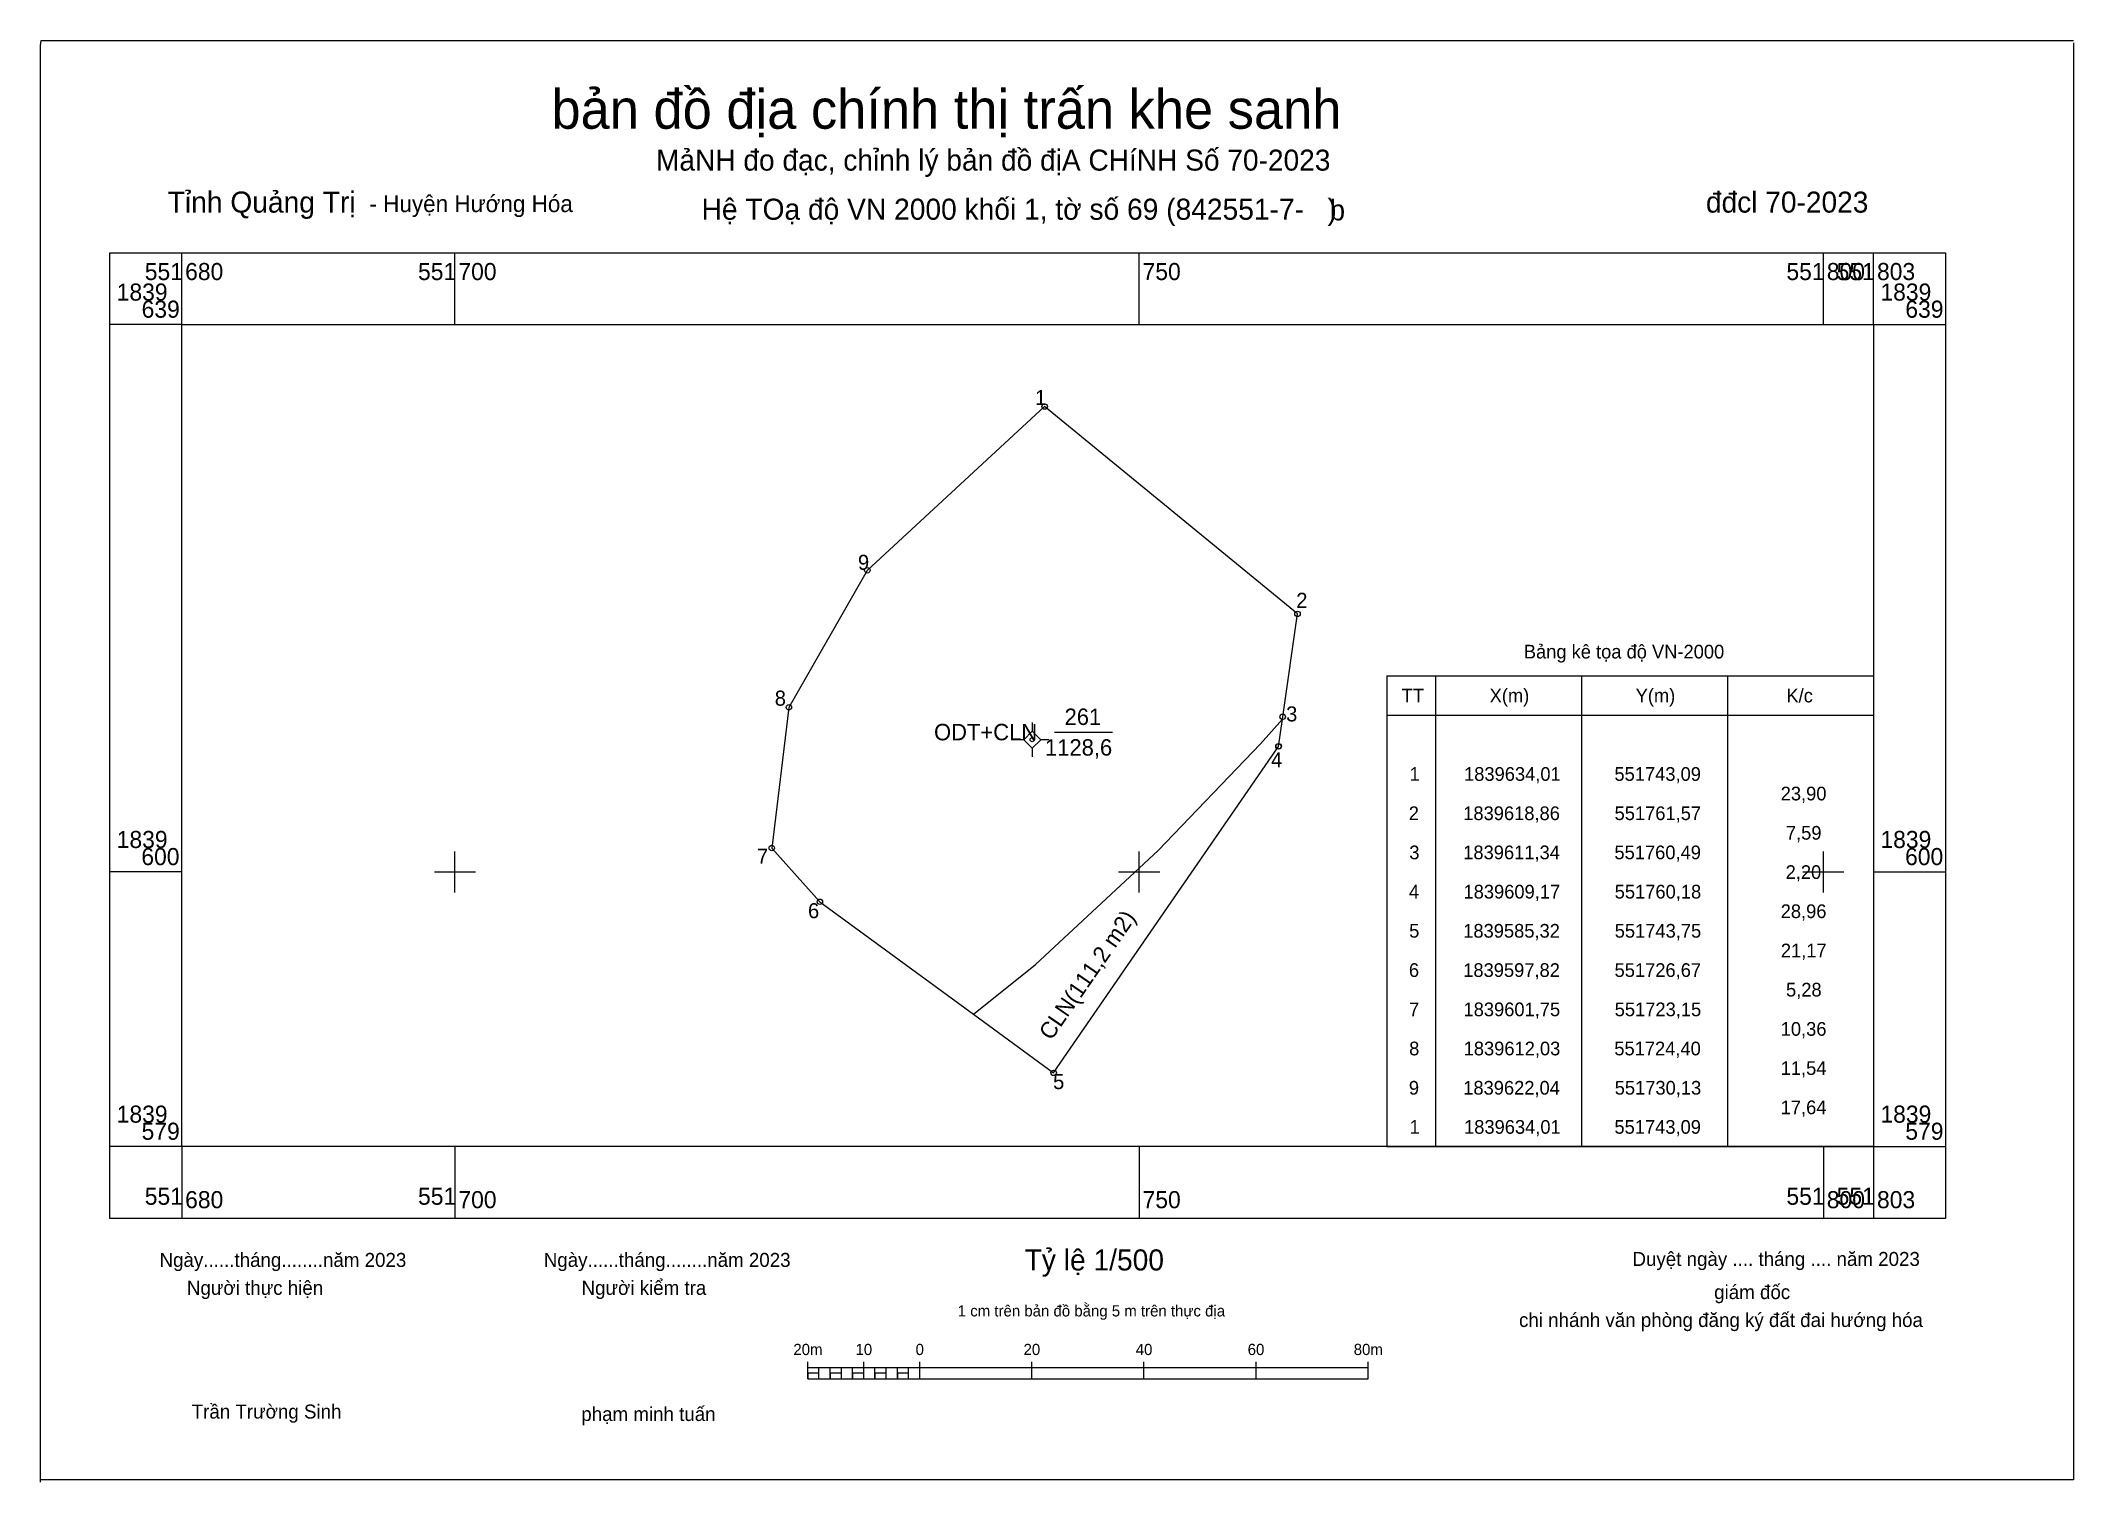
# Model space of a CAD drawing. Extents: x 551670 to 551818, y 1839555 to 1839661.
import ezdxf

# ---------------------------------------------------------------- set-up
doc = ezdxf.new("R2010")
doc.units = 0
for name, color, linetype in [('Level 1', 7, 'Continuous'), ('Level 10', 7, 'Continuous'), ('Level 11', 7, 'Continuous'), ('Level 13', 7, 'Continuous'), ('Level 2', 7, 'Continuous'), ('Level 20', 7, 'Continuous'), ('Level 30', 7, 'Continuous'), ('Level 4', 7, 'Continuous'), ('Level 5', 7, 'Continuous'), ('Level 50', 7, 'Continuous'), ('Level 63', 7, 'Continuous')]:
    doc.layers.add(name, color=color, linetype=linetype)

msp = doc.modelspace()

# ---------------------------------------------------------------- linework, layer by layer
at = {"layer": 'Level 1'}
for p, q in [((551669.72, 1839660.4), (551669.77, 1839660.75)), ((551669.77, 1839660.75), (551818.27, 1839660.75)), ((551669.72, 1839555.4), (551669.72, 1839660.4)), ((551818.27, 1839660.59), (551818.27, 1839555.59)), ((551725.78, 1839562.97), (551725.78, 1839564.2)), ((551729.87, 1839562.97), (551729.87, 1839564.2)), ((551733.97, 1839562.97), (551733.97, 1839564.2)), ((551742.16, 1839562.97), (551742.16, 1839564.2)), ((551750.35, 1839562.97), (551750.35, 1839564.2)), ((551758.54, 1839562.97), (551758.54, 1839564.2)), ((551766.73, 1839562.97), (551766.73, 1839564.2)), ((551725.78, 1839563.79), (551766.73, 1839563.79)), ((551725.78, 1839562.97), (551766.73, 1839562.97)), ((551726.6, 1839562.97), (551726.6, 1839563.79)), ((551727.42, 1839562.97), (551727.42, 1839563.79)), ((551728.24, 1839562.97), (551728.24, 1839563.79)), ((551729.05, 1839562.97), (551729.05, 1839563.79)), ((551730.69, 1839562.97), (551730.69, 1839563.79)), ((551731.51, 1839562.97), (551731.51, 1839563.79)), ((551732.33, 1839562.97), (551732.33, 1839563.79)), ((551733.15, 1839562.97), (551733.15, 1839563.79)), ((551818.27, 1839555.59), (551669.77, 1839555.59))]:
    msp.add_line(p, q, dxfattribs=at)
for points in [[(551725.78, 1839562.97), (551726.6, 1839562.97), (551726.6, 1839563.38), (551725.78, 1839563.38)], [(551727.42, 1839562.97), (551728.24, 1839562.97), (551728.24, 1839563.38), (551727.42, 1839563.38)], [(551729.05, 1839562.97), (551729.87, 1839562.97), (551729.87, 1839563.38), (551729.05, 1839563.38)], [(551730.69, 1839562.97), (551731.51, 1839562.97), (551731.51, 1839563.38), (551730.69, 1839563.38)], [(551732.33, 1839562.97), (551733.15, 1839562.97), (551733.15, 1839563.38), (551732.33, 1839563.38)]]:
    msp.add_lwpolyline(points, close=True, dxfattribs=at)
at = {"layer": 'Level 10'}
for points in [[(551760.47, 1839611.17), (551760.49, 1839611.34), (551761.57, 1839618.86), (551743.09, 1839634.01), (551730.13, 1839622.04), (551724.4, 1839612.03), (551723.15, 1839601.75), (551726.67, 1839597.82), (551737.9, 1839589.6)], [(551737.9, 1839589.6), (551743.75, 1839585.32), (551760.18, 1839609.17), (551760.47, 1839611.17)]]:
    msp.add_lwpolyline(points, dxfattribs=at)
at = {"layer": 'Level 11'}
for p, q in [((551742.18, 1839610.29), (551741.56, 1839609.66)), ((551742.18, 1839610.91), (551742.18, 1839610.29)), ((551742.81, 1839609.66), (551742.18, 1839610.29)), ((551741.56, 1839609.66), (551740.93, 1839609.66)), ((551741.56, 1839609.66), (551742.18, 1839609.04)), ((551742.18, 1839609.04), (551742.81, 1839609.66)), ((551742.18, 1839609.04), (551742.18, 1839608.41)), ((551743.43, 1839609.66), (551742.81, 1839609.66))]:
    msp.add_line(p, q, dxfattribs=at)
msp.add_circle((551742.18, 1839609.66), 0.15, dxfattribs=at)
at = {"layer": 'Level 13'}
msp.add_line((551743.81, 1839610.22), (551748.06, 1839610.22), dxfattribs=at)
at = {"layer": 'Level 20'}
for centre in [(551743.09, 1839634.01), (551743.09, 1839634.01), (551730.13, 1839622.04), (551730.13, 1839622.04), (551761.57, 1839618.86), (551761.57, 1839618.86), (551724.4, 1839612.03), (551724.4, 1839612.03), (551760.49, 1839611.34), (551760.49, 1839611.34), (551760.18, 1839609.17), (551760.2, 1839609.19), (551723.15, 1839601.75), (551723.15, 1839601.75), (551726.67, 1839597.82), (551726.67, 1839597.82), (551743.75, 1839585.32)]:
    msp.add_circle(centre, 0.2, dxfattribs=at)
at = {"layer": 'Level 30'}
msp.add_line((551758.87, 1839609.37), (551760.47, 1839611.17), dxfattribs=at)
msp.add_lwpolyline([(551737.9, 1839589.6), (551742.42, 1839593.25), (551751.38, 1839601.58), (551758.87, 1839609.37)], dxfattribs=at)
at = {"layer": 'Level 50'}
for p, q in [((551803.67, 1839617.19), (551803.67, 1839579.93)), ((551768.09, 1839614.32), (551803.67, 1839614.32)), ((551768.09, 1839614.32), (551768.09, 1839579.93)), ((551771.65, 1839614.32), (551771.65, 1839579.93)), ((551782.32, 1839614.32), (551782.32, 1839579.93)), ((551793, 1839614.32), (551793, 1839579.93)), ((551768.09, 1839611.46), (551803.67, 1839611.46)), ((551768.09, 1839579.93), (551803.67, 1839579.93))]:
    msp.add_line(p, q, dxfattribs=at)
at = {"layer": 'Level 63'}
for p, q in [((551680.03, 1839640), (551680.03, 1839645.25)), ((551700, 1839640), (551700, 1839645.25)), ((551750, 1839640), (551750, 1839645.25)), ((551800, 1839640), (551800, 1839645.25)), ((551803.67, 1839640), (551803.67, 1839645.25)), ((551680.03, 1839640), (551674.78, 1839640)), ((551803.67, 1839640), (551808.92, 1839640)), ((551700, 1839598.5), (551700, 1839601.5)), ((551750, 1839598.5), (551750, 1839601.5)), ((551800, 1839598.5), (551800, 1839601.5)), ((551680.03, 1839600), (551674.78, 1839600)), ((551698.5, 1839600), (551701.5, 1839600)), ((551748.5, 1839600), (551751.5, 1839600)), ((551798.5, 1839600), (551801.5, 1839600)), ((551803.67, 1839600), (551808.92, 1839600)), ((551680.03, 1839579.93), (551674.78, 1839579.93)), ((551680.03, 1839579.93), (551680.03, 1839574.68)), ((551700, 1839579.93), (551700, 1839574.68)), ((551750, 1839579.93), (551750, 1839574.68)), ((551800, 1839579.93), (551800, 1839574.68)), ((551803.67, 1839579.93), (551803.67, 1839574.68)), ((551803.67, 1839579.93), (551808.92, 1839579.93))]:
    msp.add_line(p, q, dxfattribs=at)
for points in [[(551674.78, 1839645.25), (551808.92, 1839645.25), (551808.92, 1839574.68), (551674.78, 1839574.68), (551674.78, 1839645.25)], [(551680.03, 1839640), (551803.67, 1839640), (551803.67, 1839579.93), (551680.03, 1839579.93), (551680.03, 1839640)]]:
    msp.add_lwpolyline(points, dxfattribs=at)

# ---------------------------------------------------------------- texts
at = {"layer": 'Level 1'}
for s, height, p in [('bản đồ địa chính thị trấn khe sanh', 2.8654, (551707.05, 1839654.31)), ('MảNH đo đạc, chỉnh lý bản đồ địA CHíNH Số 70-2023', 1.5349, (551714.69, 1839651.25)), ('Tỉnh Quảng Trị ', 1.5391, (551679.01, 1839648.18)), ('- Huyện Hướng Hóa', 1.228, (551693.75, 1839648.22)), ('Hệ TOạ độ VN 2000 khối 1, tờ số 69 (842551-7-   )', 1.5391, (551718.02, 1839647.66)), (' đđcl 70-2023', 1.5349, (551790.85, 1839648.18)), ('Ngày......tháng........năm 2023', 1.0236, (551678.41, 1839571.14)), ('Ngày......tháng........năm 2023', 1.0236, (551706.49, 1839571.14)), ('Tỷ lệ 1/500', 1.5395, (551741.63, 1839570.88)), ('Duyệt ngày .... tháng .... năm 2023', 1.0236, (551786.05, 1839571.21)), ('Người thực hiện', 1.0236, (551680.41, 1839569.1)), ('Người kiểm tra', 1.0236, (551709.25, 1839569.1)), ('1 cm trên bản đồ bằng 5 m trên thực địa', 0.8188, (551736.74, 1839567.52)), ('giám đốc', 1.024, (551792.02, 1839568.79)), ('chi nhánh văn phòng đăng ký đất đai hướng hóa', 1.0236, (551777.76, 1839566.75)), ('20m', 0.819, (551724.73, 1839564.7)), ('10', 0.819, (551729.27, 1839564.7)), ('0', 0.819, (551733.66, 1839564.7)), ('20', 0.819, (551741.55, 1839564.7)), ('40', 0.819, (551749.75, 1839564.7)), ('60', 0.819, (551757.93, 1839564.7)), ('80m', 0.819, (551765.68, 1839564.7)), ('Trần Trường Sinh', 1.0236, (551680.76, 1839560.06)), ('phạm minh tuấn', 1.0236, (551709.23, 1839559.88))]:
    msp.add_text(s, height=height, dxfattribs=at).set_placement(p)
at = {"layer": 'Level 13'}
msp.add_text('261', height=1.2, rotation=0.0293, dxfattribs=at).set_placement((551744.55, 1839610.74))
at = {"layer": 'Level 2'}
msp.add_text('ODT+CLN', height=1.2, rotation=0.0293, dxfattribs=at).set_placement((551735.01, 1839609.62))
at = {"layer": 'Level 20'}
for s, p in [('1', (551742.39, 1839634.12)), ('9', (551729.45, 1839622.08)), ('2', (551761.48, 1839619.3)), ('8', (551723.37, 1839612.15)), ('3', (551760.74, 1839611)), ('4', (551759.64, 1839607.65)), ('7', (551722.07, 1839600.6)), ('6', (551725.8, 1839596.62)), ('5', (551743.71, 1839584.13))]:
    msp.add_text(s, height=1.1, dxfattribs=at).set_placement(p)
at = {"layer": 'Level 4'}
msp.add_text('1128,6', height=1.2, rotation=0.0293, dxfattribs=at).set_placement((551743.12, 1839608.5))
at = {"layer": 'Level 5'}
msp.add_text('CLN(111,2 m2)', height=1.2, rotation=55.368, dxfattribs=at).set_placement((551743.58, 1839587.63))
at = {"layer": 'Level 50'}
for s, p in [('Bảng kê tọa độ VN-2000', (551778.11, 1839615.6)), (' TT', (551768.81, 1839612.39)), (' X(m)', (551775.24, 1839612.39)), (' Y(m)', (551785.91, 1839612.39)), ('K/c', (551797.3, 1839612.39)), (' 1', (551769.39, 1839606.66)), (' 1839634,01', (551773.37, 1839606.66)), (' 551743,09', (551784.36, 1839606.66)), (' 23,90', (551796.51, 1839605.23)), (' 2', (551769.33, 1839603.79)), (' 1839618,86', (551773.31, 1839603.79)), (' 551761,57', (551784.37, 1839603.79)), (' 7,59', (551796.89, 1839602.36)), (' 3', (551769.37, 1839600.93)), (' 1839611,34', (551773.31, 1839600.93)), (' 551760,49', (551784.36, 1839600.93)), (' 2,20', (551796.87, 1839599.49)), (' 4', (551769.34, 1839598.06)), (' 1839609,17', (551773.33, 1839598.06)), (' 551760,18', (551784.38, 1839598.06)), (' 28,96', (551796.51, 1839596.63)), (' 5', (551769.36, 1839595.2)), (' 1839585,32', (551773.31, 1839595.2)), (' 551743,75', (551784.38, 1839595.2)), (' 21,17', (551796.52, 1839593.76)), (' 6', (551769.34, 1839592.33)), (' 1839597,82', (551773.31, 1839592.33)), (' 551726,67', (551784.37, 1839592.33)), (' 5,28', (551796.9, 1839590.9)), (' 7', (551769.35, 1839589.46)), (' 1839601,75', (551773.33, 1839589.46)), (' 551723,15', (551784.38, 1839589.46)), (' 10,36', (551796.51, 1839588.03)), (' 8', (551769.36, 1839586.6)), (' 1839612,03', (551773.34, 1839586.6)), (' 551724,40', (551784.35, 1839586.6)), (' 11,54', (551796.51, 1839585.17)), (' 9', (551769.34, 1839583.73)), (' 1839622,04', (551773.31, 1839583.73)), (' 551730,13', (551784.38, 1839583.73)), (' 1', (551769.39, 1839580.87)), (' 1839634,01', (551773.37, 1839580.87)), (' 551743,09', (551784.36, 1839580.87)), (' 17,64', (551796.51, 1839582.3))]:
    msp.add_text(s, height=1, dxfattribs=at).set_placement(p)
at = {"layer": 'Level 63'}
for s, height, p in [('b', 1.52, (551763.92, 1839647.61)), ('551', 1.25, (551677.33, 1839643.25)), ('680', 1.25, (551680.28, 1839643.25)), ('551', 1.25, (551697.3, 1839643.25)), ('700', 1.25, (551700.25, 1839643.25)), ('750', 1.25, (551750.25, 1839643.25)), ('551', 1.25, (551797.3, 1839643.25)), ('800', 1.25, (551800.25, 1839643.25)), ('551', 1.25, (551800.97, 1839643.25)), ('803', 1.25, (551803.92, 1839643.25)), ('1839', 1.25, (551675.28, 1839641.75)), ('1839', 1.25, (551804.17, 1839641.75)), ('639', 1.25, (551677.1, 1839640.5)), ('639', 1.25, (551805.99, 1839640.5)), ('1839', 1.25, (551675.28, 1839601.75)), ('1839', 1.25, (551804.17, 1839601.75)), ('600', 1.25, (551677.08, 1839600.5)), ('600', 1.25, (551805.97, 1839600.5)), ('1839', 1.25, (551675.28, 1839581.68)), ('1839', 1.25, (551804.17, 1839581.68)), ('579', 1.25, (551677.1, 1839580.43)), ('579', 1.25, (551805.99, 1839580.43)), ('551', 1.25, (551677.33, 1839575.68)), ('680', 1.25, (551680.28, 1839575.43)), ('551', 1.25, (551697.3, 1839575.68)), ('700', 1.25, (551700.25, 1839575.43)), ('750', 1.25, (551750.25, 1839575.43)), ('551', 1.25, (551797.3, 1839575.68)), ('800', 1.25, (551800.25, 1839575.43)), ('551', 1.25, (551800.97, 1839575.68)), ('803', 1.25, (551803.92, 1839575.43))]:
    msp.add_text(s, height=height, dxfattribs=at).set_placement(p)

doc.saveas('drawing.dxf')
